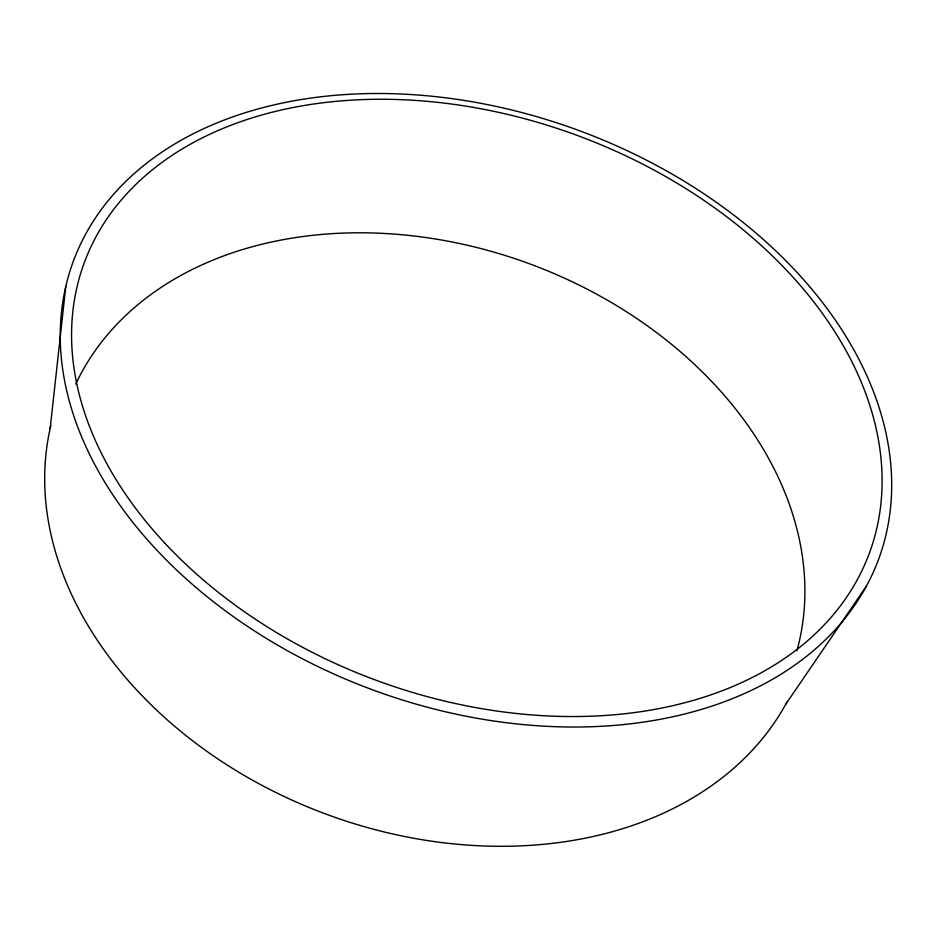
<?xml version="1.0" encoding="UTF-8"?>
<svg xmlns="http://www.w3.org/2000/svg" width="937" height="937" viewBox="0 0 937 937"><rect width="100%" height="100%" fill="white"/><g stroke="black" fill="none" stroke-linecap="round" stroke-linejoin="round"><path stroke-width="1.41" d="M50.165 428.432L65.801 286.453M785.932 703.98L866.456 586.047A429.31 298.071 20.3 0 0 404.245 94.157A429.31 298.071 20.3 0 0 157.217 550.569A429.31 298.071 20.3 0 0 866.456 586.047M787.326 701.391A395.086 296.01 20.3 0 1 324.518 813.562A395.086 296.01 20.3 0 1 50.821 425.574M75.792 383.994A385.224 288.444 20.3 0 1 530.143 264.023A385.224 288.444 20.3 0 1 796.895 650.852M165.041 543.366A418.546 290.388 20.3 0 0 856.945 580.354A418.546 290.388 20.3 0 0 408.544 100.001A418.546 290.388 20.3 0 0 165.041 543.366"/></g></svg>
